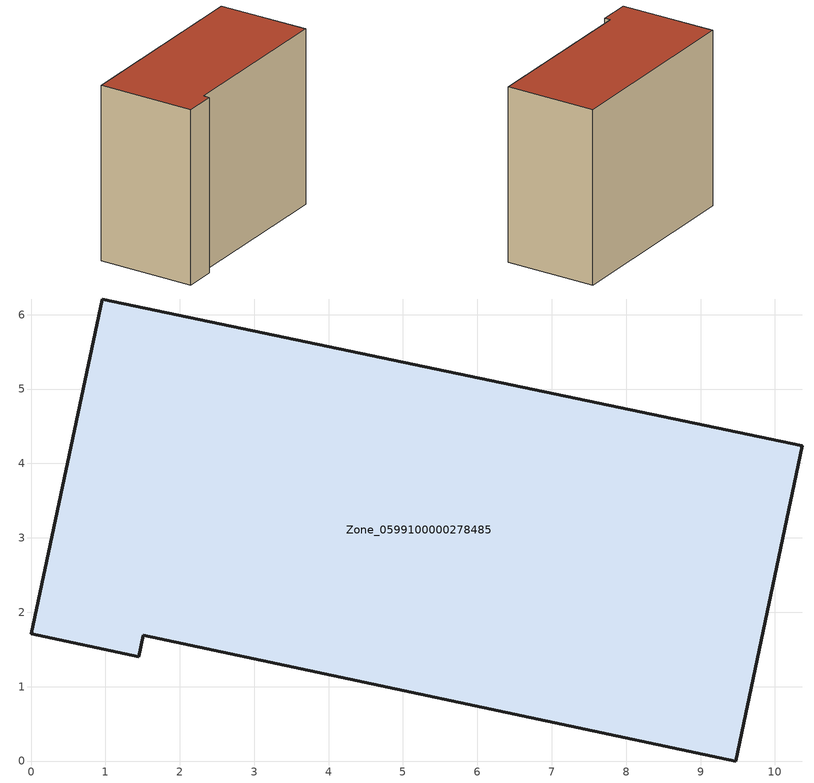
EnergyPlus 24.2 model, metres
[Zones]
Zone_0599100000278485
 floor ground (C_G): 0,1.71 0.96,6.21 10.37,4.24 9.47,0 1.51,1.69 1.45,1.4 z0
 wall outside (C_F): 0.96,6.21 0,1.71 1.45,1.4 1.51,1.69 9.47,0 10.37,4.24 0.96,6.21 z0:8.34
 roof outside (C_R): 10.37,4.24 0.96,6.21 0,1.71 1.45,1.4 1.51,1.69 9.47,0 z8.34
[BUILDING]
Pand.0599100000278485: North Axis=0; Terrain=City; Loads Convergence Tolerance Value=0.04; Temperature Convergence Tolerance Value=0.4; Solar Distribution=FullExterior; Maximum Number of Warmup Days=25; Minimum Number of Warmup Days=1
[Site:Location]
Rotterdam.The.Hague.AP_ZH_NLD Design_Conditions: Latitude=51.96; Longitude=4.45; Time Zone=1; Elevation=-4.5
[SITE:GROUNDTEMPERATURE:BUILDINGSURFACE]
18, 18, 18, 18, 18, 18, 18, 18, 18, 18, 18, 18
[MATERIAL] Thermal Absorptance=0.9; Solar Absorptance=0.7; Visible Absorptance=0.7
Name | Roughness | Thickness | Conductivity | Density | Specific Heat
G.TI.1975-1991 | MediumSmooth | 0.15 | 0.288461 | 540 | 1210
F.TI.1975-1991 | Rough | 0.3 | 0.230769 | 1920 | 840
R.TI.1975-1991 | MediumRough | 0.2 | 0.153846 | 1500 | 1000
[CONSTRUCTION]
C_G: G.TI.1975-1991
C_F: F.TI.1975-1991
C_R: R.TI.1975-1991
[ZONE]
Zone_0599100000278485: Type=1; Multiplier=1; Ceiling Height=Autocalculate; Volume=Autocalculate; Floor Area=autocalculate; Part of Total Floor Area=Yes
[ZONEINFILTRATION:DESIGNFLOWRATE]
Infil_Zone_0599100000278485: Zone or ZoneList or Space or SpaceList=Zone_0599100000278485; Schedule=AlwaysOn; Design Flow Rate Calculation Method=Flow/Area; Flow Rate per Floor Area=0.003; Constant Term Coefficient=1; Temperature Term Coefficient=0; Velocity Term Coefficient=0; Velocity Squared Term Coefficient=0
[HVACTEMPLATE:ZONE:IDEALLOADSAIRSYSTEM]
Zone_0599100000278485: Maximum Heating Supply Air Temperature=50; Minimum Cooling Supply Air Temperature=13; Maximum Heating Supply Air Humidity Ratio=0.0156; Minimum Cooling Supply Air Humidity Ratio=0.0077; Heating Limit=NoLimit; Cooling Limit=NoLimit; Dehumidification Control Type=ConstantSensibleHeatRatio; Cooling Sensible Heat Ratio=0.7; Dehumidification Setpoint=60; Humidification Control Type=None; Humidification Setpoint=30; Outdoor Air Method=None; Outdoor Air Flow Rate per Person=0.00944; Outdoor Air Flow Rate per Zone Floor Area=0; Outdoor Air Flow Rate per Zone=0; Demand Controlled Ventilation Type=None; Outdoor Air Economizer Type=NoEconomizer; Heat Recovery Type=None; Sensible Heat Recovery Effectiveness=0.7; Latent Heat Recovery Effectiveness=0.65
[ZONECONTROL:THERMOSTAT]
ThermostatControl_Zone_0599100000278485: Zone or ZoneList=Zone_0599100000278485; Control Type Schedule=DualSetpointControlType; Control 1=Thermostat_Zone_0599100000278485; Temperature Difference Between Cutout And Setpoint=0
[THERMOSTATSETPOINT:DUALSETPOINT]
Thermostat_Zone_0599100000278485: Heating Setpoint Temperature Schedule=HeatingSetpoint_Zone_0599100000278485; Cooling Setpoint Temperature Schedule=CoolingSetpoint_Zone_0599100000278485
[SCHEDULE:COMPACT]
HeatingSetpoint_Zone_0599100000278485: Through: 12/31, For: AllDays, Until: 24:00, 21
CoolingSetpoint_Zone_0599100000278485: Through: 12/31, For: AllDays, Until: 24:00, 24
DualSetpointControlType: Through: 12/31, For: AllDays, Until: 24:00, 4
AlwaysOn: Through: 12/31, For: AllDays, Until: 24:00, 1
